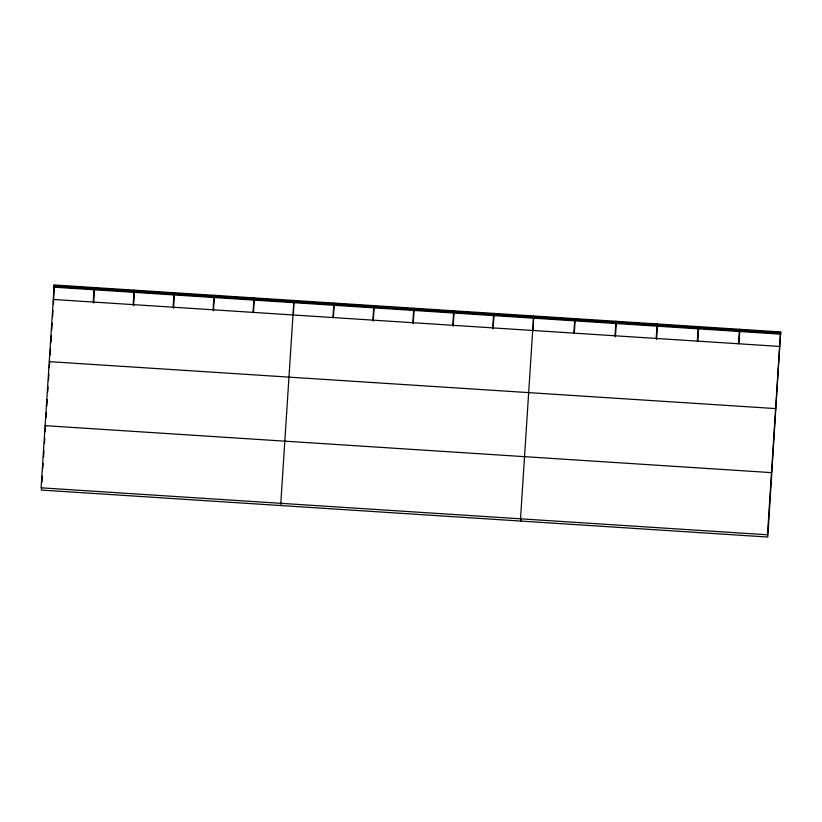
<?xml version="1.0" encoding="UTF-8"?>
<svg xmlns="http://www.w3.org/2000/svg" width="822" height="822" viewBox="0 0 822 822"><rect width="100%" height="100%" fill="white"/><g stroke="black" fill="none" stroke-linecap="round" stroke-linejoin="round"><path stroke-width="1.23" d="M54.221 284.967L41.1 487.826L767.481 534.783L780.602 331.934L54.221 284.967L53.42 304.253M41.562 487.538L41.398 490.066L767.779 537.033L780.602 331.934M41.891 482.463L42.302 476.113M42.795 468.509L43.124 463.433M43.535 457.094L43.946 450.744M44.439 443.14L44.768 438.064M45.169 431.714L45.59 425.354M46.083 417.668L46.412 412.541M46.823 406.14L47.244 399.739M47.738 392.053L48.066 386.926M48.488 380.524L48.899 374.123M49.31 367.711L49.721 361.331M50.132 354.991L50.543 348.651M50.954 342.312L51.365 335.962M51.776 329.622L52.187 323.282M52.598 316.932L53.009 310.593M93.235 302.054L94.17 287.546M93.605 303.092L94.468 289.796M133.185 304.633L134.12 290.135M133.565 305.671L134.418 292.375M173.134 307.212L174.069 292.714M173.514 308.25L174.367 294.964M213.083 309.802L214.018 295.303M213.463 310.839L214.326 297.543M253.032 312.381L253.977 297.883M253.495 312.216L254.275 300.133M280.805 503.321L293.927 300.462L293.444 314.795M281.103 505.571L281.268 503.033M332.941 317.549L333.876 303.051M333.393 317.374L334.174 305.291M372.89 320.128L373.825 305.63M373.27 321.166L374.123 307.88M412.839 322.717L413.774 308.209M413.219 323.755L414.072 310.459M452.788 325.296L453.723 310.798M453.169 326.334L454.032 313.038M492.738 327.875L493.683 313.377M493.118 328.913L493.981 315.627M520.511 518.816L533.632 315.967L533.149 330.29M520.809 521.066L520.973 518.528M573.859 333.126L574.794 318.628M574.311 332.951L575.092 320.868M615.02 335.787L615.955 321.289M615.39 336.825L616.253 323.529M656.182 338.448L657.117 323.95M656.552 339.486L657.415 326.19M697.344 341.109L698.279 326.611M697.796 340.935L698.577 328.851M738.505 343.771L739.44 329.273M738.957 343.596L739.738 331.513M54.314 285.707L780.695 332.674M54.416 286.477L780.797 333.434M54.519 287.217L780.9 334.174M53.276 299.465L779.667 346.432M49.258 361.629L775.639 408.585M45.118 425.662L771.498 472.629"/></g></svg>
